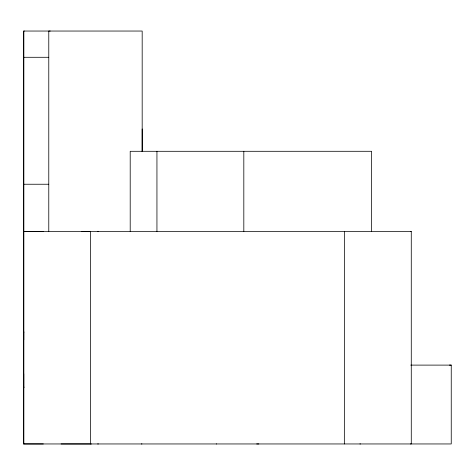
<?xml version="1.0" encoding="UTF-8"?>
<svg xmlns="http://www.w3.org/2000/svg" width="475" height="475" viewBox="0 0 475 475"><rect width="100%" height="100%" fill="white"/><g stroke="black" fill="none" stroke-linecap="round" stroke-linejoin="round"><path stroke-width="0.71" d="M449.427 365.103L451.244 365.103L451.25 443.953L23.75 443.953L23.75 31.041L142.179 31.041L142.179 151.602M23.75 386.858L23.75 387.814L23.756 373.783M23.756 339.91L23.762 331.692L23.756 332.654M48.777 231.485L48.777 31.035L50.249 31.041M90.577 443.929L90.582 231.462L81.86 231.462M344.345 443.947L344.458 231.467M61.061 443.953L91.396 443.959M258.839 443.953L256.69 443.953M24.32 31.041L23.75 31.041L23.75 443.953M23.75 57.291L48.777 57.291M23.75 184.241L48.777 184.241M410.4 443.941L411.279 443.941L411.273 231.473L23.75 231.485L43.338 231.473M97.63 231.479L98.432 231.479M410.394 231.473L411.273 231.473M410.756 365.109L451.25 365.109M43.32 443.947L23.75 443.935M97.642 443.953L98.438 443.953M141.348 443.953L141.948 443.953M359.896 443.947L360.501 443.947M216.244 443.953L216.57 443.953M23.756 386.864L23.756 387.82M371.628 231.473L371.622 151.293L130.203 151.305L130.203 231.479M243.817 151.299L243.817 231.473M156.94 151.299L156.946 231.479M142.185 128.968L142.185 151.436"/></g></svg>
